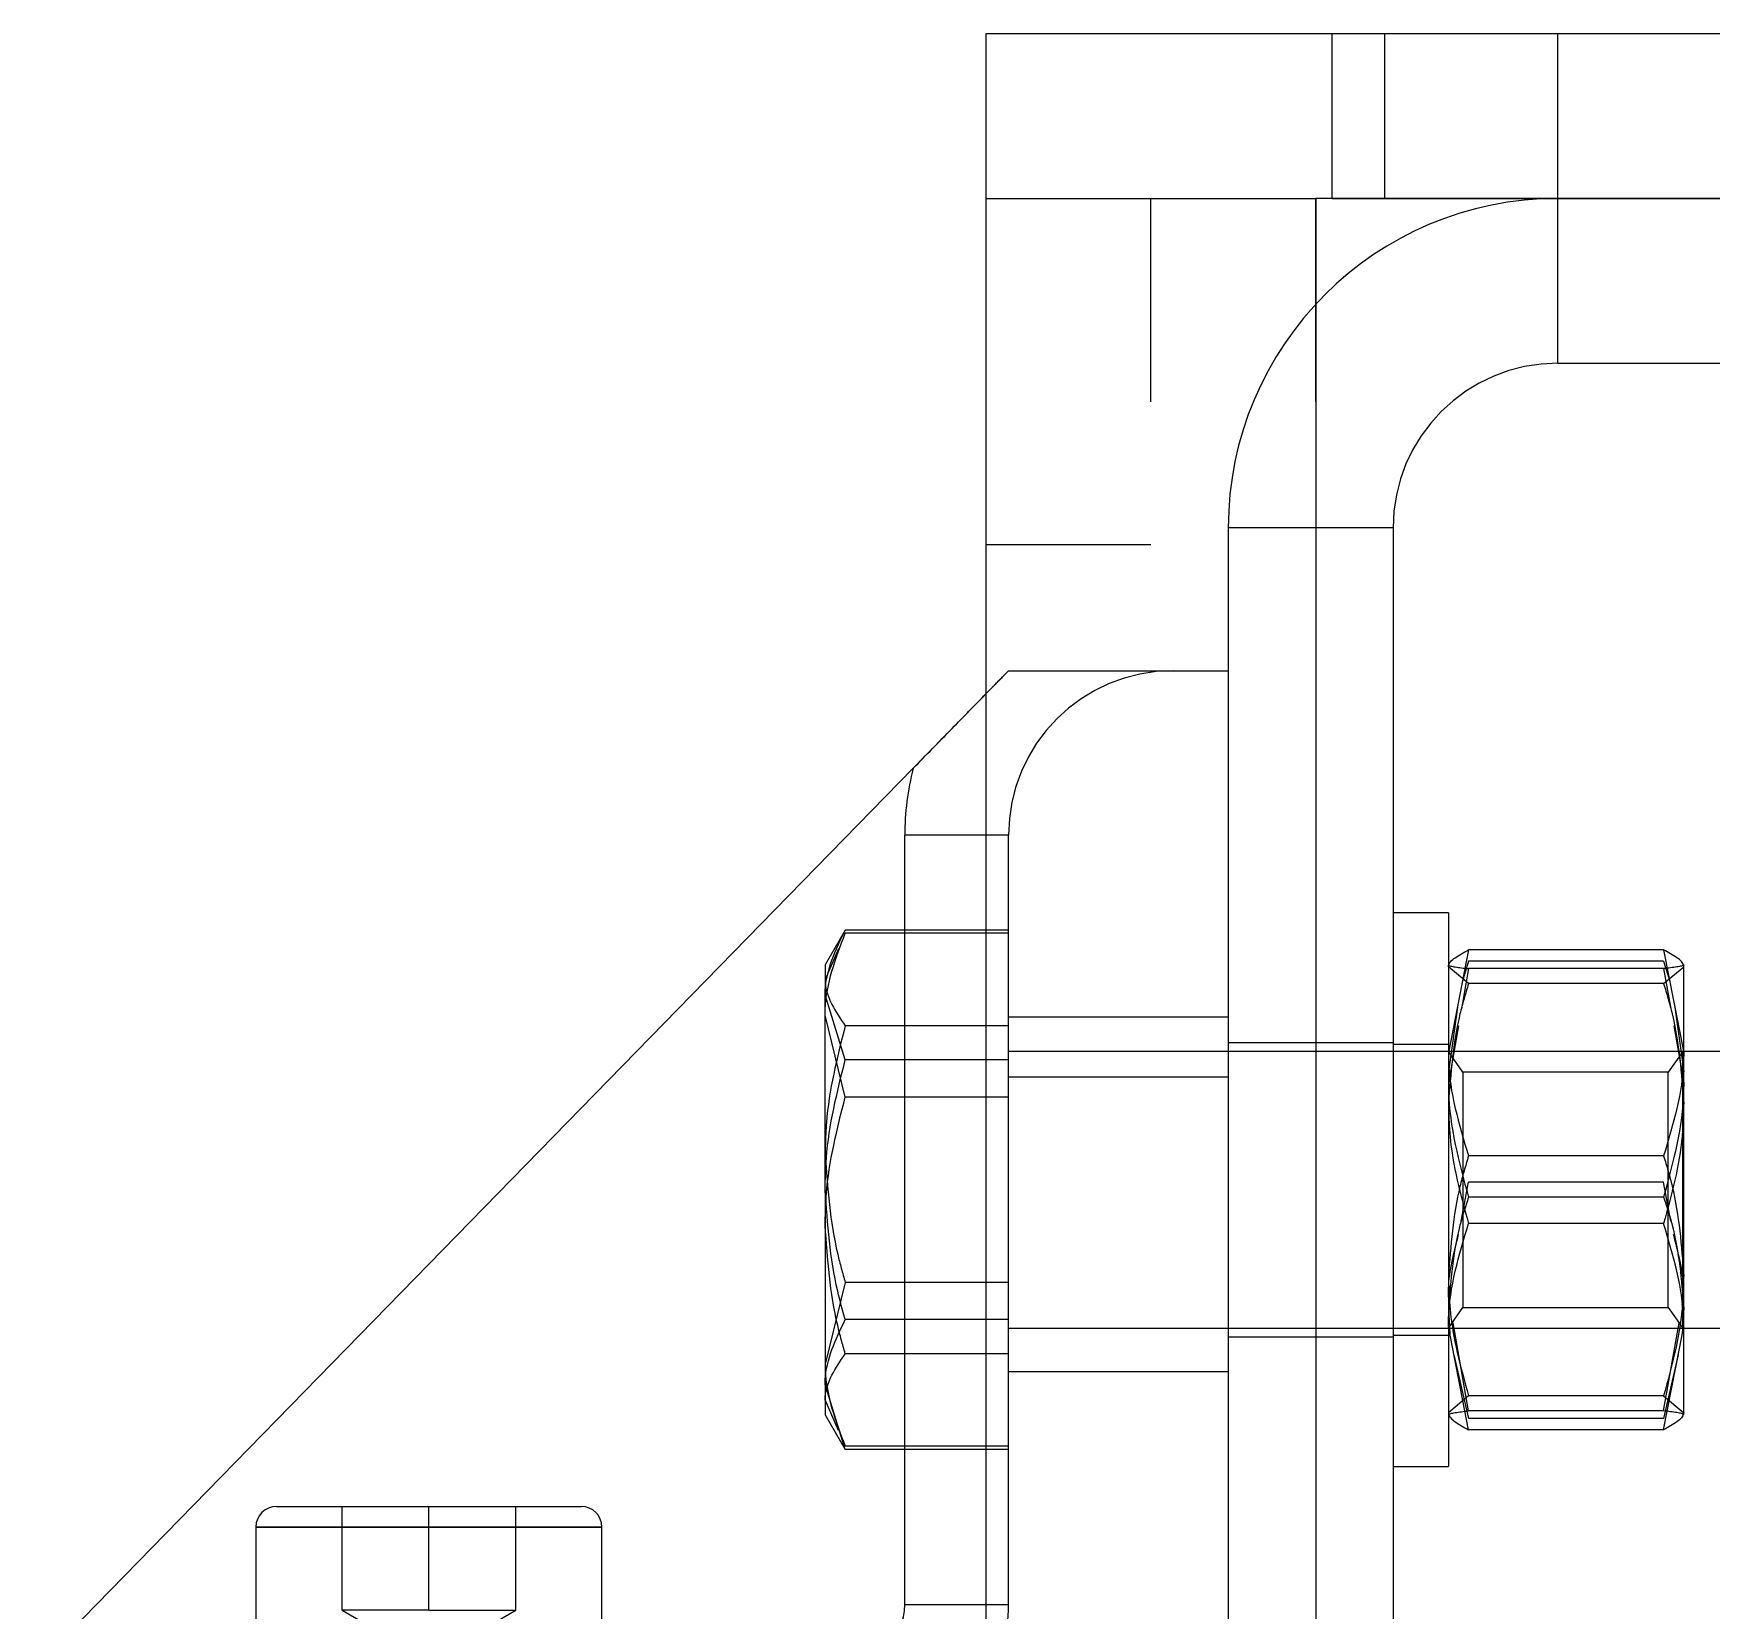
# Model space of a CAD drawing. Header units: metres. Extents: x 0 to 21025, y 0 to 14850.
# Drawn here: x 8562.86 to 8611.35, y 13245.87 to 13291.44 of the extents above; entities that cross this region are included whole.
import ezdxf

# ---------------------------------------------------------------- set-up
doc = ezdxf.new("R2010")
doc.units = ezdxf.units.M
doc.header["$LTSCALE"] = 25
doc.linetypes.add('HIDDEN2', pattern=[4.7625, 3.175, -1.5875])
doc.layers.add('SL4', color=4, linetype='Continuous')
doc.layers.add('ST1', color=7, linetype='HIDDEN2')

msp = doc.modelspace()

# ---------------------------------------------------------------- linework, layer by layer
at = {"layer": 'SL4'}
for p, q in [((8590.389, 13286.681), (8590.389, 13291.444)), ((8590.389, 13291.444), (8600.389, 13291.444)), ((8600.389, 13286.681), (8600.389, 13291.444)), ((8600.389, 13291.444), (8883.909, 13291.444)), ((8590.386, 13042.681), (8590.386, 13286.681)), ((8590.386, 13286.681), (8599.911, 13286.681)), ((8599.911, 13286.681), (8599.911, 13042.681)), ((8884.386, 13286.681), (8599.911, 13286.681)), ((8600.389, 13286.681), (8883.909, 13286.681)), ((8562.858, 13244.191), (8588.28, 13270.212)), ((8588.034, 13265.537), (8588.034, 13268.274)), ((8590.386, 13268.274), (8588.034, 13268.274)), ((8586.314, 13265.537), (8585.734, 13264.531)), ((8590.386, 13265.537), (8586.314, 13265.537)), ((8585.734, 13264.531), (8585.734, 13263.66)), ((8585.734, 13258.031), (8585.734, 13263.66)), ((8586.314, 13261.784), (8585.734, 13263.66)), ((8590.386, 13261.784), (8586.314, 13261.784)), ((8585.734, 13258.031), (8585.734, 13252.402)), ((8590.386, 13254.278), (8586.314, 13254.278)), ((8586.314, 13250.526), (8585.734, 13252.402)), ((8585.734, 13252.402), (8585.734, 13251.531)), ((8585.734, 13251.531), (8586.314, 13250.526)), ((8590.386, 13250.526), (8586.314, 13250.526)), ((8588.034, 13246.044), (8588.034, 13250.526)), ((8569.884, 13248.881), (8578.684, 13248.881)), ((8569.284, 13248.281), (8569.284, 13242.881)), ((8579.284, 13248.281), (8569.284, 13248.281)), ((8579.284, 13242.881), (8579.284, 13248.281)), ((8588.034, 13246.044), (8590.386, 13246.044))]:
    msp.add_line(p, q, dxfattribs=at)
for centre, radius, start, end in [((8595.791, 13268.274), 7.757, 165.5292, 180), ((8569.884, 13248.281), 0.6, 90, 180), ((8578.684, 13248.281), 0.6, 0, 90), ((8586.271, 13246.044), 1.763, 270, 0)]:
    msp.add_arc(centre, radius, start, end, dxfattribs=at)
for points, knots in [([(8588.28, 13270.212), (8588.649, 13270.59), (8589.321, 13271.278), (8590.055, 13272.03), (8590.386, 13272.368)], [0, 0, 0, 0, 0.549182, 1, 1, 1, 1]), ([(8585.734, 13263.66), (8585.734, 13263.705), (8585.742, 13264.338), (8586.039, 13264.959), (8586.314, 13265.537)], [0, 0, 0, 0, 0.070215, 1, 1, 1, 1]), ([(8585.734, 13258.031), (8585.741, 13258.338), (8585.769, 13259.608), (8586.079, 13260.846), (8586.314, 13261.784)], [0, 0, 0, 0, 0.241851, 1, 1, 1, 1]), ([(8586.314, 13254.278), (8586.238, 13254.552), (8585.896, 13255.774), (8585.804, 13257.045), (8585.734, 13258.031)], [0, 0, 0, 0, 0.2237133, 1, 1, 1, 1]), ([(8585.734, 13252.402), (8585.734, 13252.447), (8585.742, 13253.08), (8586.039, 13253.701), (8586.314, 13254.278)], [0, 0, 0, 0, 0.0702148, 1, 1, 1, 1])]:
    msp.add_open_spline(points, degree=3, knots=knots, dxfattribs=at)
at = {"layer": 'ST1'}
for p, q in [((8600.389, 13286.681), (8600.389, 13291.444)), ((8601.909, 13286.681), (8601.909, 13291.444)), ((8606.909, 13286.681), (8606.909, 13291.444)), ((8595.149, 13042.681), (8595.149, 13286.681)), ((8599.911, 13042.681), (8599.911, 13286.681)), ((8606.909, 13281.919), (8606.909, 13286.681)), ((8606.909, 13281.919), (8672.384, 13281.919)), ((8602.146, 13277.156), (8597.384, 13277.156)), ((8597.384, 13277.156), (8597.384, 13055.444)), ((8602.146, 13277.156), (8602.146, 13055.444)), ((8590.386, 13276.681), (8595.149, 13276.681)), ((8588.28, 13270.212), (8591.034, 13273.031)), ((8595.791, 13273.031), (8597.384, 13273.031)), ((8591.034, 13268.274), (8590.386, 13268.274)), ((8591.034, 13263.031), (8591.034, 13268.274)), ((8603.746, 13266.031), (8602.146, 13266.031)), ((8603.746, 13266.031), (8603.746, 13250.031)), ((8591.034, 13265.442), (8586.314, 13265.442)), ((8588.034, 13250.526), (8588.034, 13265.537)), ((8591.034, 13265.537), (8590.386, 13265.537)), ((8586.118, 13264.99), (8585.734, 13264.104)), ((8604.327, 13264.964), (8603.746, 13261.986)), ((8604.327, 13264.636), (8604.149, 13264.055)), ((8609.966, 13264.964), (8604.327, 13264.964)), ((8609.966, 13264.636), (8604.327, 13264.636)), ((8609.966, 13264.964), (8610.546, 13261.986)), ((8609.966, 13264.636), (8610.143, 13264.055)), ((8604.327, 13263.988), (8603.746, 13264.476)), ((8604.327, 13264.421), (8604.123, 13263.264)), ((8609.966, 13264.421), (8604.327, 13264.421)), ((8609.966, 13263.988), (8610.546, 13264.476)), ((8609.966, 13264.421), (8610.169, 13263.264)), ((8610.518, 13264.534), (8610.546, 13264.529)), ((8610.546, 13261.986), (8610.546, 13264.531)), ((8610.546, 13264.476), (8610.546, 13264.529)), ((8609.966, 13263.988), (8604.327, 13263.988)), ((8604.017, 13263.376), (8603.746, 13261.442)), ((8610.275, 13263.376), (8610.546, 13261.442)), ((8586.314, 13260.706), (8585.734, 13263.074)), ((8591.034, 13262.767), (8586.314, 13262.767)), ((8591.034, 13263.031), (8597.384, 13263.031)), ((8591.034, 13246.044), (8591.034, 13263.031)), ((8604.036, 13262.769), (8603.746, 13261.118)), ((8610.256, 13262.769), (8610.546, 13261.118)), ((8602.146, 13262.281), (8597.384, 13262.281)), ((8603.746, 13262.231), (8602.146, 13262.231)), ((8591.034, 13261.784), (8590.386, 13261.784)), ((8620.343, 13262.031), (8591.034, 13262.031)), ((8604.166, 13261.431), (8603.746, 13262.031)), ((8610.521, 13262.031), (8610.101, 13261.431)), ((8610.521, 13254.031), (8610.521, 13262.031)), ((8610.546, 13255.541), (8610.546, 13261.986)), ((8597.384, 13261.281), (8591.034, 13261.281)), ((8604.166, 13261.431), (8604.166, 13254.631)), ((8610.101, 13261.431), (8604.166, 13261.431)), ((8610.101, 13256.729), (8610.101, 13261.431)), ((8591.034, 13260.706), (8586.314, 13260.706)), ((8609.966, 13259.008), (8604.327, 13259.008)), ((8604.115, 13257.12), (8604.327, 13258.247)), ((8609.966, 13258.247), (8604.327, 13258.247)), ((8610.177, 13257.12), (8609.966, 13258.247)), ((8609.966, 13257.816), (8604.327, 13257.816)), ((8609.966, 13257.054), (8604.327, 13257.054)), ((8610.101, 13254.631), (8610.101, 13256.729)), ((8610.546, 13251.586), (8610.546, 13255.541)), ((8586.314, 13255.356), (8585.734, 13252.989)), ((8591.034, 13255.356), (8586.314, 13255.356)), ((8603.786, 13254.715), (8603.746, 13254.944)), ((8610.506, 13254.715), (8610.546, 13254.944)), ((8603.746, 13254.031), (8604.166, 13254.631)), ((8603.746, 13254.621), (8603.786, 13253.873)), ((8604.166, 13254.631), (8610.101, 13254.631)), ((8610.101, 13254.631), (8610.521, 13254.031)), ((8610.546, 13254.621), (8610.506, 13253.873)), ((8591.034, 13254.278), (8590.386, 13254.278)), ((8591.034, 13254.031), (8620.343, 13254.031)), ((8604.327, 13251.098), (8603.746, 13254.076)), ((8604.327, 13251.642), (8603.879, 13254.187)), ((8609.966, 13251.642), (8610.413, 13254.187)), ((8609.966, 13251.098), (8610.546, 13254.076)), ((8610.521, 13254.031), (8610.546, 13254.031)), ((8597.384, 13253.781), (8602.146, 13253.781)), ((8602.146, 13253.831), (8603.746, 13253.831)), ((8591.034, 13253.295), (8586.314, 13253.295)), ((8603.906, 13253.257), (8604.327, 13251.426)), ((8610.386, 13253.257), (8609.966, 13251.426)), ((8591.034, 13252.781), (8597.384, 13252.781)), ((8604.327, 13252.075), (8603.746, 13251.586)), ((8609.966, 13252.075), (8604.327, 13252.075)), ((8609.966, 13252.075), (8610.546, 13251.586)), ((8586.118, 13251.073), (8585.734, 13251.958)), ((8609.966, 13251.642), (8604.327, 13251.642)), ((8610.516, 13251.528), (8610.546, 13251.534)), ((8610.546, 13251.534), (8610.546, 13251.586)), ((8609.966, 13251.426), (8604.327, 13251.426)), ((8609.966, 13251.098), (8604.327, 13251.098)), ((8591.034, 13250.621), (8586.314, 13250.621)), ((8591.034, 13250.526), (8590.386, 13250.526)), ((8602.146, 13250.031), (8603.746, 13250.031)), ((8571.774, 13245.881), (8571.774, 13248.881)), ((8574.284, 13245.881), (8574.284, 13248.881)), ((8576.794, 13245.881), (8576.794, 13248.881)), ((8569.284, 13248.281), (8579.284, 13248.281)), ((8573.029, 13245.881), (8571.774, 13245.881)), ((8571.774, 13245.881), (8574.284, 13244.432)), ((8574.284, 13245.881), (8573.029, 13245.881)), ((8574.284, 13245.881), (8575.539, 13245.881)), ((8574.284, 13244.432), (8576.794, 13245.881)), ((8575.539, 13245.881), (8576.794, 13245.881)), ((8590.386, 13246.044), (8591.034, 13246.044))]:
    msp.add_line(p, q, dxfattribs=at)
for centre, radius, start, end in [((8606.909, 13277.156), 9.525, 90, 180), ((8606.909, 13277.156), 4.763, 90, 180), ((8595.791, 13268.274), 4.757, 90, 180), ((8586.271, 13246.044), 4.763, 329.7735, 0)]:
    msp.add_arc(centre, radius, start, end, dxfattribs=at)
for points, knots in [([(8590.386, 13272.368), (8590.471, 13272.455), (8590.683, 13272.673), (8590.902, 13272.896), (8591.034, 13273.031)], [0, 0, 0, 0, 0.397683, 1, 1, 1, 1]), ([(8591.034, 13273.031), (8591.579, 13273.031), (8592.683, 13273.031), (8594.297, 13273.031), (8595.382, 13273.031), (8595.791, 13273.031)], [0, 0, 0, 0, 0.37786, 0.765345, 1, 1, 1, 1]), ([(8585.734, 13263.074), (8585.734, 13263.13), (8585.742, 13263.93), (8586.039, 13264.713), (8586.314, 13265.442)], [0, 0, 0, 0, 0.0702148, 1, 1, 1, 1]), ([(8603.746, 13264.476), (8603.747, 13264.488), (8603.755, 13264.652), (8604.051, 13264.814), (8604.327, 13264.964)], [0, 0, 0, 0, 0.0702148, 1, 1, 1, 1]), ([(8610.546, 13264.476), (8610.545, 13264.488), (8610.537, 13264.652), (8610.241, 13264.814), (8609.966, 13264.964)], [0, 0, 0, 0, 0.0702148, 1, 1, 1, 1]), ([(8603.746, 13264.529), (8603.747, 13264.526), (8603.755, 13264.49), (8604.051, 13264.454), (8604.327, 13264.421)], [0, 0, 0, 0, 0.070215, 1, 1, 1, 1]), ([(8610.546, 13264.529), (8610.545, 13264.526), (8610.537, 13264.49), (8610.241, 13264.454), (8609.966, 13264.421)], [0, 0, 0, 0, 0.070215, 1, 1, 1, 1]), ([(8585.734, 13264.104), (8585.734, 13264.073), (8585.742, 13263.621), (8586.039, 13263.179), (8586.314, 13262.767)], [0, 0, 0, 0, 0.0702148, 1, 1, 1, 1]), ([(8604.327, 13263.988), (8604.239, 13263.697), (8603.899, 13262.567), (8603.811, 13261.393), (8603.746, 13260.521)], [0, 0, 0, 0, 0.257551, 1, 1, 1, 1]), ([(8609.966, 13263.988), (8610.053, 13263.697), (8610.393, 13262.567), (8610.481, 13261.393), (8610.546, 13260.521)], [0, 0, 0, 0, 0.257551, 1, 1, 1, 1]), ([(8586.314, 13262.767), (8586.079, 13261.841), (8585.769, 13260.619), (8585.741, 13259.365), (8585.734, 13259.062)], [0, 0, 0, 0, 0.758149, 1, 1, 1, 1]), ([(8603.746, 13261.986), (8603.747, 13261.915), (8603.755, 13260.91), (8604.051, 13259.924), (8604.327, 13259.008)], [0, 0, 0, 0, 0.070215, 1, 1, 1, 1]), ([(8610.546, 13261.986), (8610.545, 13261.915), (8610.537, 13260.91), (8610.241, 13259.924), (8609.966, 13259.008)], [0, 0, 0, 0, 0.070215, 1, 1, 1, 1]), ([(8603.746, 13261.118), (8603.747, 13261.04), (8603.755, 13259.925), (8604.051, 13258.832), (8604.327, 13257.816)], [0, 0, 0, 0, 0.0702148, 1, 1, 1, 1]), ([(8610.546, 13261.118), (8610.545, 13261.04), (8610.537, 13259.925), (8610.241, 13258.832), (8609.966, 13257.816)], [0, 0, 0, 0, 0.070215, 1, 1, 1, 1]), ([(8585.734, 13257.001), (8585.741, 13257.304), (8585.769, 13258.558), (8586.079, 13259.78), (8586.314, 13260.706)], [0, 0, 0, 0, 0.241851, 1, 1, 1, 1]), ([(8603.746, 13260.521), (8603.755, 13260.206), (8603.787, 13259.032), (8604.099, 13257.89), (8604.327, 13257.054)], [0, 0, 0, 0, 0.2686336, 1, 1, 1, 1]), ([(8610.546, 13260.521), (8610.537, 13260.206), (8610.505, 13259.032), (8610.194, 13257.89), (8609.966, 13257.054)], [0, 0, 0, 0, 0.2686336, 1, 1, 1, 1]), ([(8585.734, 13259.062), (8585.804, 13258.088), (8585.896, 13256.833), (8586.238, 13255.626), (8586.314, 13255.356)], [0, 0, 0, 0, 0.776287, 1, 1, 1, 1]), ([(8604.327, 13259.008), (8604.239, 13258.717), (8603.899, 13257.587), (8603.811, 13256.413), (8603.746, 13255.541)], [0, 0, 0, 0, 0.2575513, 1, 1, 1, 1]), ([(8609.966, 13259.008), (8610.053, 13258.717), (8610.393, 13257.587), (8610.481, 13256.413), (8610.546, 13255.541)], [0, 0, 0, 0, 0.257551, 1, 1, 1, 1]), ([(8604.327, 13257.816), (8604.239, 13257.547), (8603.899, 13256.506), (8603.811, 13255.424), (8603.746, 13254.621)], [0, 0, 0, 0, 0.2575513, 1, 1, 1, 1]), ([(8609.966, 13257.816), (8610.053, 13257.547), (8610.393, 13256.506), (8610.481, 13255.424), (8610.546, 13254.621)], [0, 0, 0, 0, 0.2575513, 1, 1, 1, 1]), ([(8586.314, 13253.295), (8586.238, 13253.565), (8585.896, 13254.772), (8585.804, 13256.027), (8585.734, 13257.001)], [0, 0, 0, 0, 0.223713, 1, 1, 1, 1]), ([(8603.746, 13254.076), (8603.747, 13254.147), (8603.755, 13255.153), (8604.051, 13256.138), (8604.327, 13257.054)], [0, 0, 0, 0, 0.070215, 1, 1, 1, 1]), ([(8610.546, 13254.076), (8610.545, 13254.147), (8610.537, 13255.153), (8610.241, 13256.138), (8609.966, 13257.054)], [0, 0, 0, 0, 0.070215, 1, 1, 1, 1]), ([(8603.746, 13254.944), (8603.746, 13255.023), (8603.748, 13255.628), (8603.905, 13256.221), (8604.042, 13256.737)], [0, 0, 0, 0, 0.129461, 1, 1, 1, 1]), ([(8610.546, 13254.944), (8610.546, 13255.023), (8610.544, 13255.628), (8610.387, 13256.221), (8610.25, 13256.737)], [0, 0, 0, 0, 0.129461, 1, 1, 1, 1]), ([(8603.746, 13255.541), (8603.755, 13255.226), (8603.787, 13254.053), (8604.099, 13252.91), (8604.327, 13252.075)], [0, 0, 0, 0, 0.268634, 1, 1, 1, 1]), ([(8610.546, 13255.541), (8610.537, 13255.226), (8610.505, 13254.053), (8610.194, 13252.91), (8609.966, 13252.075)], [0, 0, 0, 0, 0.268634, 1, 1, 1, 1]), ([(8585.734, 13251.958), (8585.734, 13251.99), (8585.742, 13252.441), (8586.039, 13252.884), (8586.314, 13253.295)], [0, 0, 0, 0, 0.0702148, 1, 1, 1, 1]), ([(8585.734, 13252.989), (8585.734, 13252.932), (8585.742, 13252.133), (8586.039, 13251.349), (8586.314, 13250.621)], [0, 0, 0, 0, 0.0702148, 1, 1, 1, 1]), ([(8603.746, 13251.534), (8603.747, 13251.536), (8603.755, 13251.573), (8604.051, 13251.608), (8604.327, 13251.642)], [0, 0, 0, 0, 0.070215, 1, 1, 1, 1]), ([(8603.746, 13251.586), (8603.747, 13251.575), (8603.755, 13251.41), (8604.051, 13251.248), (8604.327, 13251.098)], [0, 0, 0, 0, 0.0702148, 1, 1, 1, 1]), ([(8610.546, 13251.534), (8610.545, 13251.536), (8610.537, 13251.573), (8610.241, 13251.608), (8609.966, 13251.642)], [0, 0, 0, 0, 0.070215, 1, 1, 1, 1]), ([(8610.546, 13251.586), (8610.545, 13251.575), (8610.537, 13251.41), (8610.241, 13251.248), (8609.966, 13251.098)], [0, 0, 0, 0, 0.0702148, 1, 1, 1, 1])]:
    msp.add_open_spline(points, degree=3, knots=knots, dxfattribs=at)

doc.saveas('drawing.dxf')
